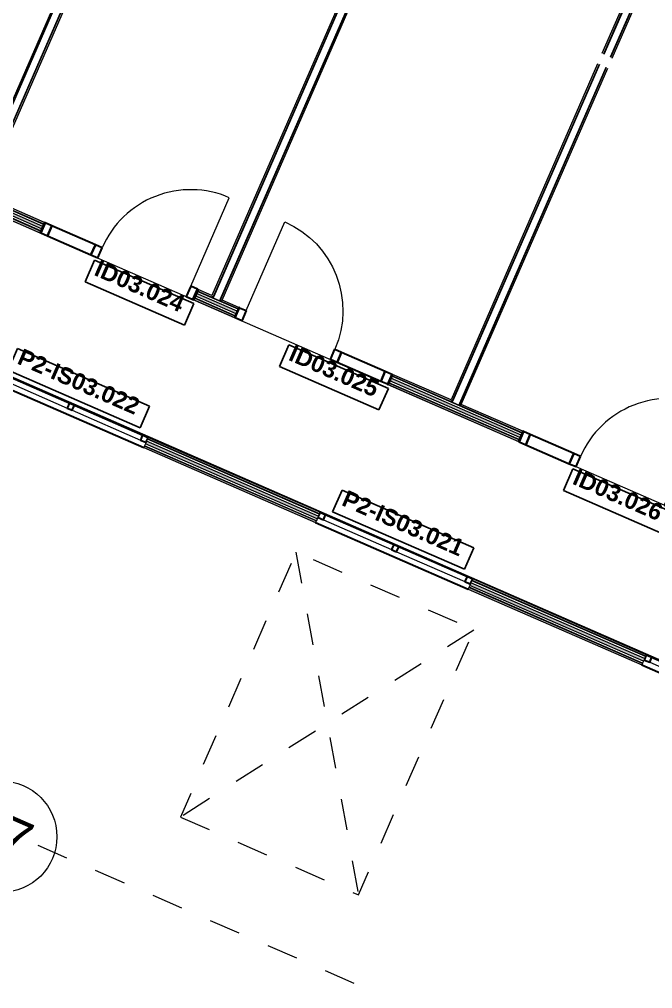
# Model space of a CAD drawing. Header units: millimetres. Extents: x -50172 to 90294, y -80883 to 25069.
# Drawn here: x 1637 to 7340, y -34125 to -25403 of the extents above; entities that cross this region are included whole.
import ezdxf
from ezdxf.enums import TextEntityAlignment as Align

# ---------------------------------------------------------------- set-up
doc = ezdxf.new("R2010")
doc.units = ezdxf.units.MM
doc.header["$MEASUREMENT"] = 0
doc.linetypes.add('Dashed', pattern=[564.444447, 282.222223, -282.222223])
for name, color, linetype, lineweight in [('0_Pen_No__1', 7, 'Continuous', 13), ('A-95-MC_Marker_Section_P2.Marker_Pen_No__1', 7, 'Continuous', 13), ('New_A-25-M_Wall_Int_Pen_No__1', 7, 'Continuous', 13), ('New_A-95-P_Drawing_Pen_No__1', 7, 'Continuous', 13), ('New_ArchiCAD Door Markers_Pen_No__1', 7, 'Continuous', 13), ('New_ArchiCAD Door Markers_Pen_No__5', 7, 'Continuous', 25), ('New_ArchiCAD Doors_Pen_No__1', 7, 'Continuous', 13), ('New_ArchiCAD Doors_Pen_No__87', 8, 'Continuous', 20), ('New_ArchiCAD Window Markers_Pen_No__1', 7, 'Continuous', 13), ('New_ArchiCAD Window Markers_Pen_No__5', 7, 'Continuous', 25), ('New_ArchiCAD Windows_Pen_No__1', 7, 'Continuous', 13), ('New_ArchiCAD Windows_Pen_No__83', 8, 'Continuous', 20), ('New_ArchiCAD Zone Stamps_Pen_No__9', 7, 'Continuous', 13)]:
    doc.layers.add(name, color=color, linetype=linetype, lineweight=lineweight)
for name, color, linetype, lineweight, true_color in [('A-25-M_Wall_Int_Pen_No__107', 7, 'Continuous', 15, 0xa6a6a6), ('New_A-05-M_Gross_Int_Circulation_Pen_No__74', 7, 'Continuous', 20, 0x606060), ('New_A-15-MG_Structural_Grid_Phase_2_Pen_No__222', 7, 'Continuous', 13, 0x65af33), ('New_A-25-M_Wall_Int_Pen_No__107', 7, 'Continuous', 15, 0xa6a6a6), ('New_ArchiCAD Doors_Pen_No__43', 7, 'Continuous', 30, 0x444444), ('New_ArchiCAD Doors_Pen_No__63', 7, 'Continuous', 20, 0x606060), ('New_ArchiCAD Windows_Pen_No__23', 7, 'Continuous', 30, 0x2a2a2a), ('New_ArchiCAD Windows_Pen_No__43', 7, 'Continuous', 30, 0x444444)]:
    doc.layers.add(name, color=color, linetype=linetype, lineweight=lineweight, true_color=true_color)
for name, color, linetype in [('A-95-MC_Marker_Section_P2.Marker', 7, 'Continuous'), ('New_A-05-M_Gross_Int_Circulation', 7, 'Continuous'), ('New_A-15-MG_Structural_Grid_Phase_2', 7, 'Continuous'), ('New_A-25-M_Wall_Ext', 7, 'Continuous'), ('New_A-25-M_Wall_Int', 7, 'Continuous'), ('New_ArchiCAD Door Markers', 7, 'Continuous'), ('New_ArchiCAD Doors', 7, 'Continuous'), ('New_ArchiCAD Window Markers', 7, 'Continuous'), ('New_ArchiCAD Windows', 7, 'Continuous')]:
    doc.layers.add(name, color=color, linetype=linetype)
doc.styles.add('GENERATED_STYLE_1', font='')
doc.styles.add('GENERATED_STYLE_2', font='')
doc.styles.add('GENERATED_STYLE_3', font='')
doc.styles.add('GENERATED_STYLE_4', font='')
doc.styles.get('GENERATED_STYLE_1').set_extended_font_data('Arial', bold=True)
doc.styles.get('GENERATED_STYLE_2').set_extended_font_data('Swis721 BT', bold=True)
doc.styles.get('GENERATED_STYLE_3').set_extended_font_data('Arial')
doc.styles.get('GENERATED_STYLE_4').set_extended_font_data('Swis721 BT')

# ---------------------------------------------------------------- blocks, each defined once
blk = doc.blocks.new('Corridor 01-Third_INB 3350_11_1', base_point=(10603.8, -32200.4))
at = {"layer": 'New_A-05-M_Gross_Int_Circulation_Pen_No__74', "linetype": 'Continuous'}
for p, q in [((17509.7, -34165.5), (-2299.9, -25527.6)), ((-2815.2, -26709.4), (15122.4, -34531))]:
    blk.add_line(p, q, dxfattribs=at)
at = {"layer": 'New_ArchiCAD Zone Stamps_Pen_No__9'}
for tag, height, style, p in [('ROOM_NAME', 250, 'GENERATED_STYLE_1', (9771, -30640.8)), ('zoneNameLine2', 250, 'GENERATED_STYLE_1', (9582.6, -31072.9)), ('ROOM_NUMBER', 200, 'GENERATED_STYLE_3', (9394.2, -31493.6)), ('measuredAreaCode', 200, 'GENERATED_STYLE_3', (9237.1, -31853.7)), ('DUMMY_649', 200, 'GENERATED_STYLE_3', (9544.5, -31987.8)), ('DUMMY_650', 200, 'GENERATED_STYLE_3', (10033.9, -32201.2)), ('DUMMY_651', 133.3, 'GENERATED_STYLE_3', (10313.2, -32307.7))]:
    blk.add_attdef(tag, text='', height=height, rotation=336.44041, dxfattribs=dict(at, style=style)).set_placement(p, align=Align.TOP_LEFT)
blk = doc.blocks.new('Simple Door Opening_13')
at = {"layer": 'New_ArchiCAD Doors_Pen_No__1', "linetype": 'Continuous'}
for p, q in [((-4056, 0), (-4056, -4.5)), ((-4056, -4.5), (-4056, -164.5)), ((4056, -4.5), (4056, 0)), ((4056, -164.5), (4056, -4.5)), ((-4056, -164.5), (-4056, -170.5)), ((-4056, -170.5), (-4056, -182.5)), ((4056, -170.5), (4056, -164.5)), ((4056, -182.5), (4056, -170.5)), ((-4056, -182.5), (-4056, -185.5)), ((-4056, -185.5), (-4056, -329.5)), ((4056, -185.5), (4056, -182.5)), ((4056, -329.5), (4056, -185.5)), ((-4056, -329.5), (-4056, -332.5)), ((-4056, -332.5), (-4056, -345)), ((4056, -332.5), (4056, -329.5)), ((4056, -345), (4056, -332.5))]:
    blk.add_line(p, q, dxfattribs=at)
at = {"layer": 'New_ArchiCAD Doors_Pen_No__87', "linetype": 'Continuous'}
for p, q in [((-4056, 0), (4056, 0)), ((4056, -345), (-4056, -345))]:
    blk.add_line(p, q, dxfattribs=at)
blk = doc.blocks.new('Wall_82_1', base_point=(11177.5, -26929.3))
at = {"layer": 'New_ArchiCAD Doors', "color": 251, "linetype": 'Continuous', "lineweight": 20, "true_color": 0x606060, "xscale": -0.9999999999999999, "zscale": 1000, "rotation": 336.4404115840111}
blk.add_blockref('Simple Door Opening_13', (7065.2, -24759.8), dxfattribs=at)
blk = doc.blocks.new('*X463')
at = {"layer": 'New_A-25-M_Wall_Int_Pen_No__107', "linetype": 'Continuous'}
blk.add_hatch(color=256, dxfattribs=at).paths.add_polyline_path([(856.3, -26861.3), (1837, -27288.9), (1847, -27266), (866.3, -26838.4)])
blk = doc.blocks.new('*X464')
at = {"layer": 'New_A-25-M_Wall_Int_Pen_No__107', "linetype": 'Continuous'}
blk.add_hatch(color=256, dxfattribs=at).paths.add_polyline_path([(3231.1, -27869.5), (3221.2, -27892.5), (3588.3, -28052.6), (3598.3, -28029.6)])
blk = doc.blocks.new('*X465')
at = {"layer": 'New_A-25-M_Wall_Int_Pen_No__107', "linetype": 'Continuous'}
blk.add_hatch(color=256, dxfattribs=at).paths.add_polyline_path([(4972.4, -28656.1), (6145, -29167.4), (6154.9, -29144.5), (4982.4, -28633.2)])
blk = doc.blocks.new('Door with Sidelight on Side 2 19_9')
at = {"layer": 'New_ArchiCAD Doors_Pen_No__1', "linetype": 'Continuous'}
for p, q in [((-755, 0), (-755, -15)), ((755, 0), (755, -15)), ((-755, -15), (-755, -18)), ((-755, -18), (-755, -38)), ((-755, -38), (-755, -63)), ((-755, -63), (-755, -82)), ((-755, -82), (-755, -85)), ((-755, -85), (-755, -100)), ((755, -15), (755, -18)), ((755, -18), (755, -38)), ((755, -38), (755, -63)), ((755, -63), (755, -82)), ((755, -82), (755, -85)), ((755, -85), (755, -100))]:
    blk.add_line(p, q, dxfattribs=at)
at = {"layer": 'New_ArchiCAD Doors_Pen_No__43', "linetype": 'Continuous'}
for p, q in [((-748, 0), (-755, 0)), ((-755, 0), (-755, -100)), ((-682, 0), (-748, 0)), ((-748, 0), (-748, -100)), ((-254, 0), (-682, 0)), ((-682, 0), (-682, -100)), ((-682, -100), (-682, 0)), ((-254, -100), (-254, 0)), ((-188, 0), (-254, 0)), ((-254, 0), (-254, -100)), ((-188, -100), (-188, 0)), ((748, 0), (682, 0)), ((682, 0), (682, -100)), ((748, 0), (755, 0)), ((748, -100), (748, 0)), ((755, 0), (755, -100)), ((-748, -100), (-755, -100)), ((-748, -100), (-682, -100)), ((-682, -100), (-254, -100)), ((-254, -100), (-188, -100)), ((682, -100), (748, -100)), ((748, -100), (755, -100))]:
    blk.add_line(p, q, dxfattribs=at)
at = {"layer": 'New_ArchiCAD Doors_Pen_No__63', "linetype": 'Continuous'}
blk.add_line((682, 0), (682, 870), dxfattribs=at)
blk.add_arc((682, 0), 870, 90, 180, dxfattribs=at)
blk = doc.blocks.new('Door Stamp 17_16')
at = {"layer": 'New_ArchiCAD Door Markers_Pen_No__5', "linetype": 'Continuous'}
for p, q in [((206.6, 241.9), (-770.5, 241.9)), ((-770.5, 241.9), (-770.5, 30.2)), ((206.6, 241.9), (-770.5, 241.9)), ((206.6, 30.2), (206.6, 241.9)), ((-770.5, 30.2), (206.6, 30.2))]:
    blk.add_line(p, q, dxfattribs=at)
at = {"layer": 'New_ArchiCAD Door Markers_Pen_No__1', "style": 'GENERATED_STYLE_2'}
blk.add_attdef('AC_WIDO_ID', text='', height=150, rotation=180, dxfattribs=at).set_placement((147.8, 286.5), align=Align.BOTTOM_LEFT)
blk = doc.blocks.new('Wall_98_1', base_point=(17659.4, -34119.5))
at = {"layer": 'New_A-25-M_Wall_Int_Pen_No__107', "linetype": 'Continuous'}
for points in [[(847.5, -26881.4), (841.5, -26895.2), (1822.2, -27322.8), (1828.2, -27309.1)], [(1307.7, -26989.4), (1301.7, -27003.1), (1856.2, -27244.9), (1862.2, -27231.2)], [(3240.3, -27848.5), (3364.2, -27902.5), (3370.2, -27888.7), (3246.3, -27834.7)], [(3364.2, -27902.5), (3377.9, -27908.5), (3383.9, -27894.7), (3370.2, -27888.7)], [(3212.4, -27912.6), (3206.4, -27926.4), (3573.5, -28086.5), (3579.5, -28072.7)], [(3442.1, -27936.4), (3455.8, -27942.4), (3461.8, -27928.7), (3448.1, -27922.7)], [(3461.8, -27928.7), (3455.8, -27942.4), (3607.5, -28008.6), (3613.5, -27994.8)], [(4991.6, -28612.1), (5518.3, -28841.8), (5524.3, -28828), (4997.6, -28598.4)], [(4957.7, -28690), (6130.2, -29201.3), (6136.2, -29187.6), (4963.6, -28676.3)], [(5518.3, -28841.8), (5532, -28847.8), (5538, -28834), (5524.3, -28828)], [(5596.2, -28875.7), (5610, -28881.7), (5615.9, -28868), (5602.2, -28862)], [(5615.9, -28868), (5610, -28881.7), (6164.1, -29123.4), (6170.1, -29109.6)]]:
    blk.add_hatch(color=256, dxfattribs=at).paths.add_polyline_path(points)
at = {"layer": 'New_A-25-M_Wall_Int_Pen_No__107', "linetype": 'Continuous', "lineweight": 0, "true_color": 0x535353}
for points in [[(847.5, -26881.4), (1828.2, -27309.1), (1829.4, -27306.3), (848.7, -26878.7)], [(1288, -26997.1), (1286.8, -26999.9), (1855, -27247.7), (1856.2, -27244.9)], [(3213.6, -27909.9), (3212.4, -27912.6), (3579.5, -28072.7), (3580.7, -28070)], [(3239.1, -27851.2), (3438.1, -27938), (3439.3, -27935.2), (3240.3, -27848.5)], [(3377.9, -27908.5), (3380.7, -27909.7), (3386.7, -27895.9), (3383.9, -27894.7)], [(3438.1, -27938), (3440.9, -27939.2), (3442.1, -27936.4), (3439.3, -27935.2)], [(3439.3, -27935.2), (3442.1, -27936.4), (3448.1, -27922.7), (3445.3, -27921.5)], [(3442.1, -27936.4), (3440.9, -27939.2), (3606.3, -28011.3), (3607.5, -28008.6)], [(4963.6, -28676.3), (6136.2, -29187.6), (6137.4, -29184.8), (4964.8, -28673.5)], [(4990.4, -28614.9), (5592.3, -28877.3), (5593.5, -28874.5), (4991.6, -28612.1)], [(5532, -28847.8), (5534.8, -28849), (5540.8, -28835.2), (5538, -28834)], [(5593.5, -28874.5), (5596.2, -28875.7), (5602.2, -28862), (5599.4, -28860.8)], [(5592.3, -28877.3), (5595, -28878.5), (5596.2, -28875.7), (5593.5, -28874.5)], [(5596.2, -28875.7), (5595, -28878.5), (6162.9, -29126.1), (6164.1, -29123.4)]]:
    blk.add_hatch(color=251, dxfattribs=at).paths.add_polyline_path(points)
at = {"layer": 'New_A-25-M_Wall_Int_Pen_No__1', "linetype": 'Continuous'}
for p, q in [((1837, -27288.9), (856.3, -26861.3)), ((1847, -27266), (866.3, -26838.4)), ((1855, -27247.7), (874.3, -26820)), ((1828.2, -27309.1), (847.5, -26881.4)), ((1829.4, -27306.3), (848.7, -26878.7)), ((1856.2, -27244.9), (1288, -26997.1)), ((1837, -27288.9), (1829.4, -27306.3)), ((1847, -27266), (1837, -27288.9)), ((1855, -27247.7), (1847, -27266)), ((1856.2, -27244.9), (1855, -27247.7)), ((1862.2, -27231.2), (1856.2, -27244.9)), ((1828.2, -27309.1), (1822.2, -27322.8)), ((1829.4, -27306.3), (1828.2, -27309.1)), ((3213.6, -27909.9), (3212.4, -27912.6)), ((3221.2, -27892.5), (3213.6, -27909.9)), ((3580.7, -28070), (3213.6, -27909.9)), ((3231.1, -27869.5), (3221.2, -27892.5)), ((3588.3, -28052.6), (3221.2, -27892.5)), ((3239.1, -27851.2), (3231.1, -27869.5)), ((3598.3, -28029.6), (3231.1, -27869.5)), ((3240.3, -27848.5), (3239.1, -27851.2)), ((3606.3, -28011.3), (3239.1, -27851.2)), ((3246.3, -27834.7), (3240.3, -27848.5)), ((3439.3, -27935.2), (3240.3, -27848.5)), ((3383.9, -27894.7), (3377.9, -27908.5)), ((3386.7, -27895.9), (3380.7, -27909.7)), ((3212.4, -27912.6), (3206.4, -27926.4)), ((3579.5, -28072.7), (3212.4, -27912.6)), ((3445.3, -27921.5), (3439.3, -27935.2)), ((3442.1, -27936.4), (3448.1, -27922.7)), ((3607.5, -28008.6), (3442.1, -27936.4)), ((3613.5, -27994.8), (3607.5, -28008.6)), ((3579.5, -28072.7), (3573.5, -28086.5)), ((3580.7, -28070), (3579.5, -28072.7)), ((3588.3, -28052.6), (3580.7, -28070)), ((3598.3, -28029.6), (3588.3, -28052.6)), ((3606.3, -28011.3), (3598.3, -28029.6)), ((3607.5, -28008.6), (3606.3, -28011.3)), ((4997.6, -28598.4), (4991.6, -28612.1)), ((4963.6, -28676.3), (4957.7, -28690)), ((4964.8, -28673.5), (4963.6, -28676.3)), ((6136.2, -29187.6), (4963.6, -28676.3)), ((4972.4, -28656.1), (4964.8, -28673.5)), ((6137.4, -29184.8), (4964.8, -28673.5)), ((4982.4, -28633.2), (4972.4, -28656.1)), ((6145, -29167.4), (4972.4, -28656.1)), ((4990.4, -28614.9), (4982.4, -28633.2)), ((6154.9, -29144.5), (4982.4, -28633.2)), ((4991.6, -28612.1), (4990.4, -28614.9)), ((6162.9, -29126.1), (4990.4, -28614.9)), ((5593.5, -28874.5), (4991.6, -28612.1)), ((5538, -28834), (5532, -28847.8)), ((5540.8, -28835.2), (5534.8, -28849)), ((5599.4, -28860.8), (5593.5, -28874.5)), ((5596.2, -28875.7), (5602.2, -28862)), ((6164.1, -29123.4), (5596.2, -28875.7)), ((6162.9, -29126.1), (6154.9, -29144.5)), ((6164.1, -29123.4), (6162.9, -29126.1)), ((6170.1, -29109.6), (6164.1, -29123.4)), ((6136.2, -29187.6), (6130.2, -29201.3)), ((6137.4, -29184.8), (6136.2, -29187.6)), ((6145, -29167.4), (6137.4, -29184.8)), ((6154.9, -29144.5), (6145, -29167.4))]:
    blk.add_line(p, q, dxfattribs=at)
at = {"layer": 'New_A-25-M_Wall_Int_Pen_No__1', "linetype": 'Continuous', "flags": 128}
for points in [[(841.5, -26895.2), (1822.2, -27322.8)], [(1862.2, -27231.2), (1307.7, -26989.4)], [(3370.2, -27888.7), (3246.3, -27834.7)], [(3206.4, -27926.4), (3573.5, -28086.5)], [(3613.5, -27994.8), (3461.8, -27928.7)], [(5524.3, -28828), (4997.6, -28598.4)], [(4957.7, -28690), (6130.2, -29201.3)], [(6170.1, -29109.6), (5615.9, -28868)]]:
    blk.add_lwpolyline(points, dxfattribs=at)
at = {"layer": 'New_A-25-M_Wall_Int', "color": 250, "lineweight": 50, "true_color": 0x2a2a2a}
for name in ['*X463', '*X464', '*X465']:
    blk.add_blockref(name, (0, 0), dxfattribs=at)
at = {"layer": 'New_ArchiCAD Door Markers'}
ref = blk.add_blockref('Door Stamp 17_16', (2514.3, -27624.6), dxfattribs=dict(at, rotation=156.4404115839991))
ref.add_attrib('AC_WIDO_ID', 'ID03.024', dxfattribs={"layer": 'New_ArchiCAD Door Markers_Pen_No__1', "color": 7, "height": 150, "rotation": 336.44041, "style": 'GENERATED_STYLE_2'}).set_placement((2282.1, -27742.5), align=Align.BOTTOM_LEFT)
ref = blk.add_blockref('Door Stamp 17_16', (4265.6, -28388.3), dxfattribs=dict(at, rotation=156.4404115839991))
ref.add_attrib('AC_WIDO_ID', 'ID03.025', dxfattribs={"layer": 'New_ArchiCAD Door Markers_Pen_No__1', "color": 7, "height": 150, "rotation": 336.44041, "style": 'GENERATED_STYLE_2'}).set_placement((4033.4, -28506.4), align=Align.BOTTOM_LEFT)
ref = blk.add_blockref('Door Stamp 17_16', (6822.2, -29503.1), dxfattribs=dict(at, rotation=156.4404115839991))
ref.add_attrib('AC_WIDO_ID', 'ID03.026', dxfattribs={"layer": 'New_ArchiCAD Door Markers_Pen_No__1', "color": 7, "height": 150, "rotation": 336.44041, "style": 'GENERATED_STYLE_2'}).set_placement((6590.1, -29621.2), align=Align.BOTTOM_LEFT)
at = {"layer": 'New_ArchiCAD Doors', "color": 251, "linetype": 'Continuous', "lineweight": 20, "true_color": 0x606060, "zscale": 1000, "rotation": 336.440411583999}
for p in [(2554.3, -27532.9), (6862.2, -29411.4)]:
    blk.add_blockref('Door with Sidelight on Side 2 19_9', p, dxfattribs=at)
at = {"layer": 'New_ArchiCAD Doors', "color": 251, "linetype": 'Continuous', "lineweight": 20, "true_color": 0x606060, "xscale": -0.9999999999999999, "zscale": 1000, "rotation": 336.440411583999}
blk.add_blockref('Door with Sidelight on Side 2 19_9', (4305.6, -28296.6), dxfattribs=at)
blk = doc.blocks.new('Wall_99_1', base_point=(1307.7, -26989.4))
at = {"layer": 'A-25-M_Wall_Int_Pen_No__107', "linetype": 'Continuous'}
blk.add_hatch(color=256, dxfattribs=at).paths.add_polyline_path([(1302.9, -26750.3), (1296.9, -26764.1), (1310.6, -26770.1), (1316.6, -26756.3)])
at = {"layer": 'New_A-25-M_Wall_Int_Pen_No__107', "linetype": 'Continuous'}
for points in [[(2789.1, -23379.3), (2828.6, -23288.8), (2814.9, -23282.8), (2775.4, -23373.3)], [(1307.7, -26989.4), (2906.5, -23322.8), (2892.8, -23316.8), (1294, -26983.4)], [(2741.4, -23451.3), (1302.9, -26750.3), (1316.6, -26756.3), (2755.2, -23457.3)], [(2747.4, -23437.5), (2741.4, -23451.3), (2755.2, -23457.3), (2761.2, -23443.5)], [(1296.9, -26764.1), (1216.1, -26949.4), (1229.8, -26955.4), (1310.6, -26770.1)]]:
    blk.add_hatch(color=256, dxfattribs=at).paths.add_polyline_path(points)
at = {"layer": 'New_A-25-M_Wall_Int_Pen_No__107', "linetype": 'Continuous', "lineweight": 0, "true_color": 0x535353}
for points in [[(1294, -26983.4), (2892.8, -23316.8), (2890, -23315.6), (1291.2, -26982.2)], [(2775.4, -23373.3), (2774.2, -23376.1), (2787.9, -23382.1), (2789.1, -23379.3)], [(2791.9, -23380.5), (2831.4, -23290), (2828.6, -23288.8), (2789.1, -23379.3)], [(2787.9, -23382.1), (1229.8, -26955.4), (1232.6, -26956.6), (2790.7, -23383.3)], [(2748.6, -23434.8), (2747.4, -23437.5), (2761.2, -23443.5), (2762.4, -23440.8)], [(2789.1, -23379.3), (2787.9, -23382.1), (2790.7, -23383.3), (2791.9, -23380.5)]]:
    blk.add_hatch(color=251, dxfattribs=at).paths.add_polyline_path(points)
at = {"layer": 'New_A-25-M_Wall_Int_Pen_No__1', "linetype": 'Continuous'}
for p, q in [((1291.2, -26982.2), (2890, -23315.6)), ((1294, -26983.4), (2892.8, -23316.8)), ((2789.1, -23379.3), (2775.4, -23373.3)), ((2789.1, -23379.3), (2828.6, -23288.8)), ((2791.9, -23380.5), (2831.4, -23290)), ((1232.6, -26956.6), (2790.7, -23383.3)), ((1316.6, -26756.3), (2755.2, -23457.3)), ((2747.4, -23437.5), (2761.2, -23443.5)), ((2748.6, -23434.8), (2762.4, -23440.8)), ((2755.2, -23457.3), (2761.2, -23443.5)), ((2762.4, -23440.8), (2787.9, -23382.1)), ((2774.2, -23376.1), (2787.9, -23382.1)), ((2790.7, -23383.3), (2791.9, -23380.5)), ((1229.8, -26955.4), (1310.6, -26770.1)), ((1310.6, -26770.1), (1316.6, -26756.3))]:
    blk.add_line(p, q, dxfattribs=at)
at = {"layer": 'New_A-25-M_Wall_Int_Pen_No__1', "linetype": 'Continuous', "flags": 128}
for points in [[(2814.9, -23282.8), (2775.4, -23373.3)], [(1307.7, -26989.4), (2906.5, -23322.8)], [(2741.4, -23451.3), (1302.9, -26750.3)], [(1296.9, -26764.1), (1216.1, -26949.4)]]:
    blk.add_lwpolyline(points, dxfattribs=at)
blk = doc.blocks.new('Wall_103_1', base_point=(5524.3, -28828))
at = {"layer": 'New_A-25-M_Wall_Int_Pen_No__107', "linetype": 'Continuous'}
for points in [[(7123.1, -25161.4), (6883.3, -25711.4), (6897, -25717.4), (7136.8, -25167.4)], [(7201, -25195.4), (6961.2, -25745.4), (6974.9, -25751.4), (7214.8, -25201.4)], [(6843.3, -25803.1), (5524.3, -28828), (5538, -28834), (6857.1, -25809.1)], [(6921.2, -25837.1), (5602.2, -28862), (5615.9, -28868), (6935, -25843.1)]]:
    blk.add_hatch(color=256, dxfattribs=at).paths.add_polyline_path(points)
at = {"layer": 'New_A-25-M_Wall_Int_Pen_No__107', "linetype": 'Continuous', "lineweight": 0, "true_color": 0x535353}
for points in [[(7136.8, -25167.4), (6897, -25717.4), (6899.8, -25718.6), (7139.6, -25168.6)], [(7198.3, -25194.2), (6958.4, -25744.2), (6961.2, -25745.4), (7201, -25195.4)], [(6857.1, -25809.1), (5538, -28834), (5540.8, -28835.2), (6859.8, -25810.3)], [(6918.5, -25835.9), (5599.4, -28860.8), (5602.2, -28862), (6921.2, -25837.1)]]:
    blk.add_hatch(color=251, dxfattribs=at).paths.add_polyline_path(points)
at = {"layer": 'New_A-25-M_Wall_Int_Pen_No__1', "linetype": 'Continuous'}
for p, q in [((7136.8, -25167.4), (6897, -25717.4)), ((7139.6, -25168.6), (6899.8, -25718.6)), ((7198.3, -25194.2), (6958.4, -25744.2)), ((7201, -25195.4), (6961.2, -25745.4)), ((6857.1, -25809.1), (5538, -28834)), ((6859.8, -25810.3), (5540.8, -28835.2)), ((6918.5, -25835.9), (5599.4, -28860.8)), ((6921.2, -25837.1), (5602.2, -28862))]:
    blk.add_line(p, q, dxfattribs=at)
at = {"layer": 'New_A-25-M_Wall_Int_Pen_No__1', "linetype": 'Continuous', "flags": 128}
for points in [[(7123.1, -25161.4), (6883.3, -25711.4)], [(6974.9, -25751.4), (7214.8, -25201.4)], [(6843.3, -25803.1), (5524.3, -28828)], [(5615.9, -28868), (6935, -25843.1)]]:
    blk.add_lwpolyline(points, dxfattribs=at)
blk = doc.blocks.new('Wall_104_1', base_point=(3370.2, -27888.7))
at = {"layer": 'New_A-25-M_Wall_Int_Pen_No__107', "linetype": 'Continuous'}
for points in [[(4969, -24222.1), (3370.2, -27888.7), (3383.9, -27894.7), (4982.7, -24228.1)], [(5046.9, -24256.1), (3448.1, -27922.7), (3461.8, -27928.7), (5060.6, -24262.1)]]:
    blk.add_hatch(color=256, dxfattribs=at).paths.add_polyline_path(points)
at = {"layer": 'New_A-25-M_Wall_Int_Pen_No__107', "linetype": 'Continuous', "lineweight": 0, "true_color": 0x535353}
for points in [[(4982.7, -24228.1), (3383.9, -27894.7), (3386.7, -27895.9), (4985.5, -24229.3)], [(5044.1, -24254.9), (3445.3, -27921.5), (3448.1, -27922.7), (5046.9, -24256.1)]]:
    blk.add_hatch(color=251, dxfattribs=at).paths.add_polyline_path(points)
at = {"layer": 'New_A-25-M_Wall_Int_Pen_No__1', "linetype": 'Continuous'}
for p, q in [((4982.7, -24228.1), (3383.9, -27894.7)), ((4985.5, -24229.3), (3386.7, -27895.9)), ((5044.1, -24254.9), (3445.3, -27921.5)), ((5046.9, -24256.1), (3448.1, -27922.7))]:
    blk.add_line(p, q, dxfattribs=at)
at = {"layer": 'New_A-25-M_Wall_Int_Pen_No__1', "linetype": 'Continuous', "flags": 128}
for points in [[(4969, -24222.1), (3370.2, -27888.7)], [(3461.8, -27928.7), (5060.6, -24262.1)]]:
    blk.add_lwpolyline(points, dxfattribs=at)
blk = doc.blocks.new('Wall_145_1', base_point=(6004.3, -40589.7))
at = {"layer": 'New_A-25-M_Wall_Int_Pen_No__107', "linetype": 'Continuous'}
for points in [[(5975.9, -40442.1), (9560, -32222.7), (9546.2, -32216.7), (5962.2, -40436.1)], [(7888.2, -36269.3), (9637.9, -32256.7), (9624.1, -32250.7), (7874.5, -36263.3)], [(7874.5, -36263.3), (7868.5, -36277), (7882.2, -36283), (7888.2, -36269.3)], [(7834.5, -36354.9), (6040.1, -40470.1), (6053.8, -40476.1), (7848.2, -36360.9)], [(7840.5, -36341.2), (7834.5, -36354.9), (7848.2, -36360.9), (7854.2, -36347.2)]]:
    blk.add_hatch(color=256, dxfattribs=at).paths.add_polyline_path(points)
at = {"layer": 'New_A-25-M_Wall_Int_Pen_No__107', "linetype": 'Continuous', "lineweight": 0, "true_color": 0x535353}
for points in [[(5978.7, -40443.3), (9562.7, -32223.9), (9560, -32222.7), (5975.9, -40442.1)], [(7841.7, -36338.4), (9624.1, -32250.7), (9621.4, -32249.5), (7838.9, -36337.2)], [(7868.5, -36277), (7867.3, -36279.8), (7881, -36285.8), (7882.2, -36283)], [(7837.7, -36340), (6037.3, -40468.9), (6040.1, -40470.1), (7840.5, -36341.2)], [(7838.9, -36337.2), (7837.7, -36340), (7840.5, -36341.2), (7841.7, -36338.4)], [(7841.7, -36338.4), (7840.5, -36341.2), (7854.2, -36347.2), (7855.4, -36344.4)]]:
    blk.add_hatch(color=251, dxfattribs=at).paths.add_polyline_path(points)
at = {"layer": 'New_A-25-M_Wall_Int_Pen_No__1', "linetype": 'Continuous'}
for p, q in [((5975.9, -40442.1), (9560, -32222.7)), ((5978.7, -40443.3), (9562.7, -32223.9)), ((6037.3, -40468.9), (9621.4, -32249.5)), ((7841.7, -36338.4), (9624.1, -32250.7)), ((7881, -36285.8), (7867.3, -36279.8)), ((7882.2, -36283), (7868.5, -36277)), ((6040.1, -40470.1), (7840.5, -36341.2)), ((7840.5, -36341.2), (7854.2, -36347.2)), ((7855.4, -36344.4), (7841.7, -36338.4))]:
    blk.add_line(p, q, dxfattribs=at)
at = {"layer": 'New_A-25-M_Wall_Int_Pen_No__1', "linetype": 'Continuous', "flags": 128}
for points in [[(9546.2, -32216.7), (5962.2, -40436.1)], [(7888.2, -36269.3), (9637.9, -32256.7)], [(6053.8, -40476.1), (7848.2, -36360.9)]]:
    blk.add_lwpolyline(points, dxfattribs=at)
blk = doc.blocks.new('*X655')
at = {"layer": 'New_A-25-M_Wall_Int_Pen_No__107', "linetype": 'Continuous'}
blk.add_hatch(color=256, dxfattribs=at).paths.add_polyline_path([(2777.3, -29210.6), (2772.1, -29222.5), (4318.9, -29897), (4324.1, -29885.1), (4328.9, -29874.1), (2782.1, -29199.6)])
blk = doc.blocks.new('*X656')
at = {"layer": 'New_A-25-M_Wall_Int_Pen_No__107', "linetype": 'Continuous'}
blk.add_hatch(color=256, dxfattribs=at).paths.add_polyline_path([(5699, -30484.6), (5693.8, -30496.5), (7257.4, -31178.3), (7262.6, -31166.4), (7267.4, -31155.4), (5703.8, -30473.6)])
blk = doc.blocks.new('Horizontal Multi-Sash Window 19_3')
at = {"layer": 'New_ArchiCAD Windows_Pen_No__1', "linetype": 'Continuous'}
for p, q in [((-750, -12), (-750, 0)), ((750, -12), (750, 0)), ((-750, -32), (-750, -12)), ((-750, -35), (-750, -32)), ((-750, -50), (-750, -35)), ((750, -32), (750, -12)), ((750, -35), (750, -32)), ((750, -50), (750, -35))]:
    blk.add_line(p, q, dxfattribs=at)
at = {"layer": 'New_ArchiCAD Windows_Pen_No__23', "linetype": 'Continuous'}
for p, q in [((-750, 50), (750, 50)), ((-750, -50), (750, -50))]:
    blk.add_line(p, q, dxfattribs=at)
at = {"layer": 'New_ArchiCAD Windows_Pen_No__43', "linetype": 'Continuous'}
for p, q in [((-750, 0), (-745, 0)), ((-745, 0), (-695, 0)), ((-695, 0), (-695, -50)), ((-25, -50), (-25, 0)), ((-25, 0), (0, 0)), ((0, 0), (25, 0)), ((25, 0), (25, -50)), ((695, -50), (695, 0)), ((695, 0), (745, 0)), ((745, 0), (750, 0)), ((-745, -50), (-750, -50)), ((-695, -50), (-745, -50)), ((0, -50), (-25, -50)), ((25, -50), (0, -50)), ((745, -50), (695, -50)), ((750, -50), (745, -50))]:
    blk.add_line(p, q, dxfattribs=at)
at = {"layer": 'New_ArchiCAD Windows_Pen_No__83', "linetype": 'Continuous'}
for p, q in [((-745, -50), (-745, 0)), ((-695, 0), (-25, 0)), ((25, 0), (695, 0)), ((745, -50), (745, 0)), ((-25, -50), (-695, -50)), ((695, -50), (25, -50))]:
    blk.add_line(p, q, dxfattribs=at)
blk = doc.blocks.new('Window Stamp 18_8')
at = {"layer": 'New_ArchiCAD Window Markers_Pen_No__5', "linetype": 'Continuous'}
for p, q in [((647.5, -150), (-647.5, -150)), ((-647.5, -150), (-647.5, -361.8)), ((647.5, -150), (-647.5, -150)), ((647.5, -361.8), (647.5, -150)), ((-647.5, -361.8), (647.5, -361.8))]:
    blk.add_line(p, q, dxfattribs=at)
at = {"layer": 'New_ArchiCAD Window Markers_Pen_No__1', "style": 'GENERATED_STYLE_2'}
blk.add_attdef('AC_WIDO_ID', text='', height=150, rotation=180, dxfattribs=at).set_placement((588.7, -105.4), align=Align.BOTTOM_LEFT)
blk = doc.blocks.new('Wall_148_1', base_point=(15773.8, -34823.2))
at = {"layer": 'New_A-25-M_Wall_Int_Pen_No__107', "linetype": 'Continuous', "lineweight": 0, "true_color": 0x535353}
for points in [[(2790.1, -29181.3), (4336.9, -29855.7), (4338.1, -29853), (2791.3, -29178.5)], [(2763.3, -29242.7), (4310.1, -29917.2), (4311.3, -29914.4), (2764.5, -29239.9)], [(5685, -30516.7), (7248.6, -31198.5), (7249.8, -31195.7), (5686.2, -30514)], [(5711.8, -30455.3), (7275.4, -31137.1), (7276.6, -31134.3), (5713, -30452.5)]]:
    blk.add_hatch(color=251, dxfattribs=at).paths.add_polyline_path(points)
at = {"layer": 'New_A-25-M_Wall_Int_Pen_No__107', "linetype": 'Continuous'}
for points in [[(2791.3, -29178.5), (4338.1, -29853), (4344.1, -29839.2), (2797.3, -29164.8)], [(2757.3, -29256.4), (4304.1, -29930.9), (4310.1, -29917.2), (2763.3, -29242.7)], [(5713, -30452.5), (7276.6, -31134.3), (7282.6, -31120.6), (5719, -30438.8)], [(5685, -30516.7), (5679, -30530.5), (7242.6, -31212.2), (7248.6, -31198.5)]]:
    blk.add_hatch(color=256, dxfattribs=at).paths.add_polyline_path(points)
at = {"layer": 'New_A-25-M_Wall_Int_Pen_No__1', "linetype": 'Continuous'}
for p, q in [((2777.3, -29210.6), (2772.1, -29222.5)), ((2782.1, -29199.6), (2777.3, -29210.6)), ((2790.1, -29181.3), (2782.1, -29199.6)), ((4328.9, -29874.1), (2782.1, -29199.6)), ((2791.3, -29178.5), (2790.1, -29181.3)), ((4336.9, -29855.7), (2790.1, -29181.3)), ((2797.3, -29164.8), (2791.3, -29178.5)), ((4338.1, -29853), (2791.3, -29178.5)), ((2763.3, -29242.7), (2757.3, -29256.4)), ((2764.5, -29239.9), (2763.3, -29242.7)), ((4310.1, -29917.2), (2763.3, -29242.7)), ((2772.1, -29222.5), (2764.5, -29239.9)), ((4311.3, -29914.4), (2764.5, -29239.9)), ((4318.9, -29897), (2772.1, -29222.5)), ((4311.3, -29914.4), (4310.1, -29917.2)), ((4318.9, -29897), (4311.3, -29914.4)), ((4324.1, -29885.1), (4318.9, -29897)), ((4328.9, -29874.1), (4324.1, -29885.1)), ((4336.9, -29855.7), (4328.9, -29874.1)), ((4338.1, -29853), (4336.9, -29855.7)), ((4344.1, -29839.2), (4338.1, -29853)), ((4310.1, -29917.2), (4304.1, -29930.9)), ((5719, -30438.8), (5713, -30452.5)), ((5685, -30516.7), (5679, -30530.5)), ((5686.2, -30514), (5685, -30516.7)), ((7248.6, -31198.5), (5685, -30516.7)), ((5693.8, -30496.5), (5686.2, -30514)), ((7249.8, -31195.7), (5686.2, -30514)), ((5699, -30484.6), (5693.8, -30496.5)), ((7257.4, -31178.3), (5693.8, -30496.5)), ((5703.8, -30473.6), (5699, -30484.6)), ((5711.8, -30455.3), (5703.8, -30473.6)), ((7267.4, -31155.4), (5703.8, -30473.6)), ((5713, -30452.5), (5711.8, -30455.3)), ((7275.4, -31137.1), (5711.8, -30455.3)), ((7276.6, -31134.3), (5713, -30452.5)), ((7275.4, -31137.1), (7267.4, -31155.4)), ((7276.6, -31134.3), (7275.4, -31137.1)), ((7282.6, -31120.6), (7276.6, -31134.3)), ((7248.6, -31198.5), (7242.6, -31212.2)), ((7249.8, -31195.7), (7248.6, -31198.5)), ((7257.4, -31178.3), (7249.8, -31195.7)), ((7262.6, -31166.4), (7257.4, -31178.3)), ((7267.4, -31155.4), (7262.6, -31166.4))]:
    blk.add_line(p, q, dxfattribs=at)
at = {"layer": 'New_A-25-M_Wall_Int_Pen_No__1', "linetype": 'Continuous', "flags": 128}
for points in [[(4344.1, -29839.2), (2797.3, -29164.8)], [(2757.3, -29256.4), (4304.1, -29930.9)], [(7282.6, -31120.6), (5719, -30438.8)], [(5679, -30530.5), (7242.6, -31212.2)]]:
    blk.add_lwpolyline(points, dxfattribs=at)
at = {"layer": 'New_A-25-M_Wall_Int', "color": 250, "lineweight": 50, "true_color": 0x2a2a2a}
for name in ['*X655', '*X656']:
    blk.add_blockref(name, (0, 0), dxfattribs=at)
at = {"layer": 'New_ArchiCAD Window Markers'}
ref = blk.add_blockref('Window Stamp 18_8', (2069.8, -28956.7), dxfattribs=dict(at, rotation=156.4404115839917))
ref.add_attrib('AC_WIDO_ID', 'P2-IS03.022', dxfattribs={"layer": 'New_ArchiCAD Window Markers_Pen_No__1', "color": 7, "height": 150, "rotation": 336.44041, "style": 'GENERATED_STYLE_2'}).set_placement((1590.2, -28539.3), align=Align.BOTTOM_LEFT)
ref = blk.add_blockref('Window Stamp 18_8', (4991.6, -30230.7), dxfattribs=dict(at, rotation=156.4404115839917))
ref.add_attrib('AC_WIDO_ID', 'P2-IS03.021', dxfattribs={"layer": 'New_ArchiCAD Window Markers_Pen_No__1', "color": 7, "height": 150, "rotation": 336.44041, "style": 'GENERATED_STYLE_2'}).set_placement((4511.9, -29813.3), align=Align.BOTTOM_LEFT)
at = {"layer": 'New_ArchiCAD Windows', "color": 251, "linetype": 'Continuous', "lineweight": 20, "true_color": 0x606060, "xscale": -1, "zscale": 1000, "rotation": 156.4404115839917}
for p in [(2089.8, -28910.8), (5011.5, -30184.8), (7950.1, -31466.2)]:
    blk.add_blockref('Horizontal Multi-Sash Window 19_3', p, dxfattribs=at)
blk = doc.blocks.new('Standard grid marker_47')
at = {"layer": 'New_A-15-MG_Structural_Grid_Phase_2_Pen_No__222', "linetype": 'Continuous'}
blk.add_circle((22612.8, 0), 500, dxfattribs=at)
at = {"layer": 'New_A-15-MG_Structural_Grid_Phase_2_Pen_No__222', "style": 'GENERATED_STYLE_4'}
for tag, p in [('AC_MarkerText_1_0', (-500, 41.2)), ('AC_MarkerText_1_1', (22612.8, 41.2))]:
    blk.add_attdef(tag, text='', height=350, rotation=270, dxfattribs=at).set_placement(p, align=Align.MIDDLE_CENTER)
blk = doc.blocks.new('Cutting Plane_4_1', base_point=(-25330.5, -21002.6))
at = {"layer": 'A-95-MC_Marker_Section_P2.Marker_Pen_No__1', "linetype": 'Dashed'}
blk.add_line((-25101.3, -21102.5), (22391.9, -41811.9), dxfattribs=at)

msp = doc.modelspace()

# ---------------------------------------------------------------- linework, layer by layer
at = {"layer": '0_Pen_No__1', "linetype": 'Dashed', "flags": 128}
msp.add_lwpolyline([(3087.3, -32582.2), (4691.4, -33281.7), (5730.6, -30898.4), (4126.5, -30199)], close=True, dxfattribs=at)
at = {"layer": 'New_A-95-P_Drawing_Pen_No__1', "linetype": 'Dashed'}
for p, q in [((4126.5, -30199), (4691.4, -33281.7)), ((5730.6, -30898.4), (3087.3, -32582.2))]:
    msp.add_line(p, q, dxfattribs=at)

# ---------------------------------------------------------------- block references
at = {"layer": 'A-95-MC_Marker_Section_P2.Marker'}
msp.add_blockref('Cutting Plane_4_1', (-25330.5, -21002.6), dxfattribs=at)
at = {"layer": 'New_A-05-M_Gross_Int_Circulation', "linetype": 'Continuous'}
msp.add_blockref('Corridor 01-Third_INB 3350_11_1', (10603.8, -32200.4), dxfattribs=at)
at = {"layer": 'New_A-15-MG_Structural_Grid_Phase_2', "color": 8, "linetype": 'Continuous', "lineweight": 15}
ref = msp.add_blockref('Standard grid marker_47', (-7563.3, -53486.5), dxfattribs=dict(at, zscale=1000, rotation=66.44041158399143))
ref.add_attrib('AC_MarkerText_1_1', '27', dxfattribs={"layer": 'New_A-15-MG_Structural_Grid_Phase_2_Pen_No__222', "color": 85, "true_color": 0x65af33, "height": 350, "rotation": 336.44041, "style": 'GENERATED_STYLE_4'}).set_placement((1475.1, -32717.4), align=Align.MIDDLE_CENTER)
at = {"layer": 'New_A-25-M_Wall_Ext', "color": 250, "lineweight": 50, "true_color": 0x2a2a2a}
msp.add_blockref('Wall_82_1', (11177.5, -26929.3), dxfattribs=at)
at = {"layer": 'New_A-25-M_Wall_Int', "color": 250, "lineweight": 50, "true_color": 0x2a2a2a}
for name, p in [('Wall_99_1', (1307.7, -26989.4)), ('Wall_104_1', (3370.2, -27888.7)), ('Wall_103_1', (5524.3, -28828)), ('Wall_98_1', (17659.4, -34119.5)), ('Wall_148_1', (15773.8, -34823.2)), ('Wall_145_1', (6004.3, -40589.7))]:
    msp.add_blockref(name, p, dxfattribs=at)

doc.saveas('drawing.dxf')
